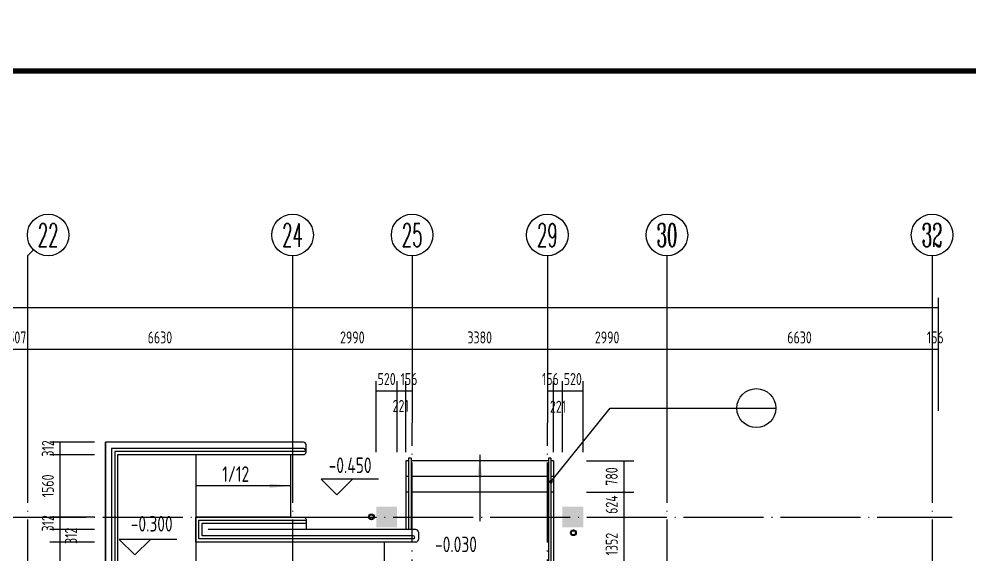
# Model space of a CAD drawing. Extents: x -726032 to 135930, y -151624 to 587044.
# Drawn here: x -666225 to -642451, y 573644 to 587044 of the extents above; entities that cross this region are included whole.
import ezdxf
from ezdxf.enums import TextEntityAlignment as Align

# ---------------------------------------------------------------- set-up
doc = ezdxf.new("R2010")
doc.units = 0
doc.header["$LTSCALE"] = 1000
doc.header["$MEASUREMENT"] = 0
doc.linetypes.add('DOTE', pattern=[2.42, 2, -0.2, 0.02, -0.2])
doc.layers.get('0').update_dxf_attribs({"linetype": 'CONTINUOUS'})
doc.layers.get('DEFPOINTS').update_dxf_attribs({"color": 1, "linetype": 'CONTINUOUS'})
for name, color, linetype in [('AXIS', 245, 'CONTINUOUS'), ('AXIS_TEXT', 7, 'CONTINUOUS'), ('COLUMN', 170, 'CONTINUOUS'), ('DOTE', 8, 'DOTE'), ('PUB_DIM', 245, 'CONTINUOUS'), ('PUB_TITLE', 1, 'CONTINUOUS'), ('STAIR', 42, 'CONTINUOUS'), ('引线', 213, 'CONTINUOUS'), ('雨水管', 20, 'CONTINUOUS')]:
    doc.layers.add(name, color=color, linetype=linetype)
doc.styles.add('COMPLEX', font='COMPLEX')
doc.styles.add('DIM_FONT', font='isocp.shx', dxfattribs={"width": 0.8})
doc.dimstyles.new('AXIS', dxfattribs={"dimtxt": 300, "dimasz": 1, "dimexe": 250, "dimexo": 300, "dimgap": 150, "dimtad": 1, "dimdec": 0, "dimzin": 0, "dimdsep": 46, "dimtxsty": 'DIM_FONT', "dimcen": 0.09, "dimse1": 1, "dimse2": 1, "dimclrt": 142, "dimadec": 0, "dimazin": 0, "dimtfac": 1, "dimtdec": 0, "dimtix": 1, "dimtmove": 2, "dimatfit": 3, "dimfxl": 1, "dimtolj": 1, "dimtzin": 0, "dimarcsym": 0})
doc.dimstyles.new('DIMA', dxfattribs={"dimtxt": 300, "dimasz": 1, "dimexe": 250, "dimexo": 300, "dimgap": 150, "dimtad": 1, "dimdec": 0, "dimzin": 0, "dimdsep": 46, "dimtxsty": 'DIM_FONT', "dimcen": 0.09, "dimse1": 1, "dimclrt": 142, "dimadec": 0, "dimazin": 0, "dimtfac": 1, "dimtdec": 0, "dimtix": 1, "dimtmove": 2, "dimatfit": 3, "dimfxl": 1, "dimtolj": 1, "dimtzin": 0, "dimarcsym": 0})
doc.dimstyles.new('DIMB', dxfattribs={"dimtxt": 300, "dimasz": 1, "dimexe": 250, "dimexo": 300, "dimgap": 150, "dimtad": 1, "dimdec": 0, "dimzin": 0, "dimdsep": 46, "dimtxsty": 'DIM_FONT', "dimcen": 0.09, "dimse2": 1, "dimclrt": 142, "dimadec": 0, "dimazin": 0, "dimtfac": 1, "dimtdec": 0, "dimtix": 1, "dimtmove": 2, "dimatfit": 3, "dimfxl": 1, "dimtolj": 1, "dimtzin": 0, "dimarcsym": 0})
doc.dimstyles.new('DIMN', dxfattribs={"dimtxt": 300, "dimasz": 1, "dimexe": 250, "dimexo": 300, "dimgap": 150, "dimtad": 1, "dimdec": 0, "dimzin": 0, "dimdsep": 46, "dimtxsty": 'DIM_FONT', "dimcen": 0.09, "dimclrt": 142, "dimadec": 0, "dimazin": 0, "dimtfac": 1, "dimtdec": 0, "dimtix": 1, "dimtmove": 2, "dimatfit": 3, "dimfxl": 1, "dimtolj": 1, "dimtzin": 0, "dimarcsym": 0})

# ---------------------------------------------------------------- blocks, each defined once
blk = doc.blocks.new('*D1459')
at = {"layer": 'DEFPOINTS', "color": 0, "transparency": 16777216}
for p in [(-652336, 575996), (-652336, 575216), (-651108, 575216)]:
    blk.add_point(p, dxfattribs=at)
at = {"layer": 'PUB_DIM', "color": 0, "lineweight": -2, "transparency": 16777216}
for p, q in [((-652036, 575996), (-650858, 575996)), ((-651108, 575995), (-651108, 575217)), ((-652036, 575216), (-650858, 575216))]:
    blk.add_line(p, q, dxfattribs=at)
at = {"layer": 'PUB_DIM', "color": 0, "transparency": 16777216}
for points in [[(-651109, 575995), (-651108, 575995), (-651108, 575996)], [(-651109, 575217), (-651108, 575217), (-651108, 575216)]]:
    blk.add_solid(points, dxfattribs=at)
at = {"layer": 'PUB_DIM', "color": 142, "transparency": 16777216, "insert": (-651408, 575606), "char_height": 300, "attachment_point": 5, "rotation": 90, "style": 'DIM_FONT'}
blk.add_mtext('\\A1;780', dxfattribs=at)
blk = doc.blocks.new('*D2700')
at = {"layer": 'DEFPOINTS', "color": 0, "transparency": 16777216}
for p in [(-652336, 574592), (-652336, 573240), (-651108, 573240)]:
    blk.add_point(p, dxfattribs=at)
at = {"layer": 'PUB_DIM', "color": 0, "lineweight": -2, "transparency": 16777216}
for p, q in [((-651108, 574591), (-651108, 573241)), ((-652036, 573240), (-650858, 573240))]:
    blk.add_line(p, q, dxfattribs=at)
at = {"layer": 'PUB_DIM', "color": 0, "transparency": 16777216}
for points in [[(-651109, 574591), (-651108, 574591), (-651108, 574592)], [(-651109, 573241), (-651108, 573241), (-651108, 573240)]]:
    blk.add_solid(points, dxfattribs=at)
at = {"layer": 'PUB_DIM', "color": 142, "transparency": 16777216, "insert": (-651408, 573916), "char_height": 300, "attachment_point": 5, "rotation": 90, "style": 'DIM_FONT'}
blk.add_mtext('\\A1;1352', dxfattribs=at)
blk = doc.blocks.new('*D3851')
at = {"layer": 'DEFPOINTS', "color": 0, "transparency": 16777216}
for p in [(-652336, 575216), (-652336, 574592), (-651108, 574592)]:
    blk.add_point(p, dxfattribs=at)
at = {"layer": 'PUB_DIM', "color": 0, "lineweight": -2, "transparency": 16777216}
for p, q in [((-652036, 575216), (-650858, 575216)), ((-651108, 575217), (-651108, 575218)), ((-651108, 575216), (-651108, 574592)), ((-651108, 574591), (-651108, 574590))]:
    blk.add_line(p, q, dxfattribs=at)
at = {"layer": 'PUB_DIM', "color": 0, "transparency": 16777216}
for points in [[(-651109, 575217), (-651108, 575217), (-651108, 575216)], [(-651109, 574591), (-651108, 574591), (-651108, 574592)]]:
    blk.add_solid(points, dxfattribs=at)
at = {"layer": 'PUB_DIM', "color": 142, "transparency": 16777216, "insert": (-651408, 574904), "char_height": 300, "attachment_point": 5, "rotation": 90, "style": 'DIM_FONT'}
blk.add_mtext('\\A1;624', dxfattribs=at)
blk = doc.blocks.new('*D3464')
at = {"layer": 'AXIS', "color": 0, "lineweight": -2, "transparency": 16777216}
blk.add_line((-650028, 578783), (-653016, 578783), dxfattribs=at)
at = {"layer": 'AXIS', "color": 0, "transparency": 16777216}
for points in [[(-653016, 578784), (-653016, 578783), (-653017, 578783)], [(-650028, 578784), (-650028, 578783), (-650027, 578783)]]:
    blk.add_solid(points, dxfattribs=at)
at = {"layer": 'DEFPOINTS', "color": 0, "transparency": 16777216}
for p in [(-653017, 578783), (-653017, 576952), (-650027, 576952)]:
    blk.add_point(p, dxfattribs=at)
at = {"layer": 'AXIS', "color": 142, "transparency": 16777216, "insert": (-651522, 579083), "char_height": 300, "attachment_point": 5, "style": 'DIM_FONT'}
blk.add_mtext('\\A1;2990', dxfattribs=at)
blk = doc.blocks.new('*D1462')
at = {"layer": 'AXIS', "color": 0, "lineweight": -2, "transparency": 16777216}
for p, q in [((-711920, 577252), (-711920, 580073)), ((-643241, 577252), (-643241, 580073)), ((-643242, 579823), (-711919, 579823))]:
    blk.add_line(p, q, dxfattribs=at)
at = {"layer": 'AXIS', "color": 0, "transparency": 16777216}
for points in [[(-711919, 579824), (-711919, 579823), (-711920, 579823)], [(-643242, 579824), (-643242, 579823), (-643241, 579823)]]:
    blk.add_solid(points, dxfattribs=at)
at = {"layer": 'DEFPOINTS', "color": 0, "transparency": 16777216}
for p in [(-711920, 579823), (-711920, 576952), (-643241, 576952)]:
    blk.add_point(p, dxfattribs=at)
at = {"layer": 'AXIS', "color": 142, "transparency": 16777216, "insert": (-677580, 580123), "char_height": 300, "attachment_point": 5, "style": 'DIM_FONT'}
blk.add_mtext('\\A1;68679', dxfattribs=at)
blk = doc.blocks.new('*D3477')
at = {"layer": 'AXIS', "color": 0, "lineweight": -2, "transparency": 16777216}
blk.add_line((-659388, 578783), (-666016, 578783), dxfattribs=at)
at = {"layer": 'AXIS', "color": 0, "transparency": 16777216}
for points in [[(-666016, 578784), (-666016, 578783), (-666017, 578783)], [(-659388, 578784), (-659388, 578783), (-659387, 578783)]]:
    blk.add_solid(points, dxfattribs=at)
at = {"layer": 'DEFPOINTS', "color": 0, "transparency": 16777216}
for p in [(-666017, 578783), (-666017, 576952), (-659387, 576952)]:
    blk.add_point(p, dxfattribs=at)
at = {"layer": 'AXIS', "color": 142, "transparency": 16777216, "insert": (-662702, 579083), "char_height": 300, "attachment_point": 5, "style": 'DIM_FONT'}
blk.add_mtext('\\A1;6630', dxfattribs=at)
blk = doc.blocks.new('*D3478')
at = {"layer": 'AXIS', "color": 0, "lineweight": -2, "transparency": 16777216}
for p, q in [((-666525, 578783), (-666526, 578783)), ((-666017, 578783), (-666524, 578783)), ((-666016, 578783), (-666015, 578783))]:
    blk.add_line(p, q, dxfattribs=at)
at = {"layer": 'AXIS', "color": 0, "transparency": 16777216}
for points in [[(-666525, 578784), (-666525, 578783), (-666524, 578783)], [(-666016, 578784), (-666016, 578783), (-666017, 578783)]]:
    blk.add_solid(points, dxfattribs=at)
at = {"layer": 'DEFPOINTS', "color": 0, "transparency": 16777216}
for p in [(-666524, 578783), (-666524, 576952), (-666017, 576952)]:
    blk.add_point(p, dxfattribs=at)
at = {"layer": 'AXIS', "color": 142, "transparency": 16777216, "insert": (-666270, 579083), "char_height": 300, "attachment_point": 5, "style": 'DIM_FONT'}
blk.add_mtext('\\A1;507', dxfattribs=at)
blk = doc.blocks.new('*D1540')
at = {"layer": 'DEFPOINTS', "color": 0, "transparency": 16777216}
for p in [(-664041, 576464), (-665204, 576152), (-664041, 576152)]:
    blk.add_point(p, dxfattribs=at)
at = {"layer": 'PUB_DIM', "color": 0, "lineweight": -2, "transparency": 16777216}
for p, q in [((-664341, 576464), (-665454, 576464)), ((-665204, 576465), (-665204, 576466)), ((-665204, 576464), (-665204, 576152)), ((-664341, 576152), (-665454, 576152)), ((-665204, 576151), (-665204, 576150))]:
    blk.add_line(p, q, dxfattribs=at)
at = {"layer": 'PUB_DIM', "color": 0, "transparency": 16777216}
for points in [[(-665204, 576465), (-665204, 576465), (-665204, 576464)], [(-665204, 576151), (-665204, 576151), (-665204, 576152)]]:
    blk.add_solid(points, dxfattribs=at)
at = {"layer": 'PUB_DIM', "color": 142, "transparency": 16777216, "insert": (-665504, 576308), "char_height": 300, "attachment_point": 5, "rotation": 90, "style": 'DIM_FONT'}
blk.add_mtext('\\A1;312', dxfattribs=at)
blk = doc.blocks.new('*D1548')
at = {"layer": 'DEFPOINTS', "color": 0, "transparency": 16777216}
for p in [(-664041, 574280), (-665204, 573968), (-664041, 573968)]:
    blk.add_point(p, dxfattribs=at)
at = {"layer": 'PUB_DIM', "color": 0, "lineweight": -2, "transparency": 16777216}
for p, q in [((-664341, 574280), (-665454, 574280)), ((-665204, 574279), (-665204, 573969)), ((-664341, 573968), (-665454, 573968))]:
    blk.add_line(p, q, dxfattribs=at)
at = {"layer": 'PUB_DIM', "color": 0, "transparency": 16777216}
for points in [[(-665204, 574279), (-665204, 574279), (-665204, 574280)], [(-665204, 573969), (-665204, 573969), (-665204, 573968)]]:
    blk.add_solid(points, dxfattribs=at)
at = {"layer": 'PUB_DIM', "color": 142, "transparency": 16777216, "insert": (-664926, 574124), "char_height": 300, "attachment_point": 5, "rotation": 90, "style": 'DIM_FONT'}
blk.add_mtext('\\A1;312', dxfattribs=at)
blk = doc.blocks.new('*D1551')
at = {"layer": 'DEFPOINTS', "color": 0, "transparency": 16777216}
for p in [(-664041, 573968), (-665204, 572408), (-664041, 572408)]:
    blk.add_point(p, dxfattribs=at)
at = {"layer": 'PUB_DIM', "color": 0, "lineweight": -2, "transparency": 16777216}
for p, q in [((-664341, 573968), (-665454, 573968)), ((-665204, 573967), (-665204, 572409)), ((-664341, 572408), (-665454, 572408))]:
    blk.add_line(p, q, dxfattribs=at)
at = {"layer": 'PUB_DIM', "color": 0, "transparency": 16777216}
for points in [[(-665204, 573967), (-665204, 573967), (-665204, 573968)], [(-665204, 572409), (-665204, 572409), (-665204, 572408)]]:
    blk.add_solid(points, dxfattribs=at)
at = {"layer": 'PUB_DIM', "color": 142, "transparency": 16777216, "insert": (-665504, 573188), "char_height": 300, "attachment_point": 5, "rotation": 90, "style": 'DIM_FONT'}
blk.add_mtext('\\A1;1560', dxfattribs=at)
blk = doc.blocks.new('*D1552')
at = {"layer": 'DEFPOINTS', "color": 0, "transparency": 16777216}
for p in [(-664041, 574592), (-665204, 574280), (-664041, 574280)]:
    blk.add_point(p, dxfattribs=at)
at = {"layer": 'PUB_DIM', "color": 0, "lineweight": -2, "transparency": 16777216}
for p, q in [((-664341, 574592), (-665454, 574592)), ((-665204, 574593), (-665204, 574594)), ((-665204, 574592), (-665204, 574280)), ((-664341, 574280), (-665454, 574280)), ((-665204, 574279), (-665204, 574278))]:
    blk.add_line(p, q, dxfattribs=at)
at = {"layer": 'PUB_DIM', "color": 0, "transparency": 16777216}
for points in [[(-665204, 574593), (-665204, 574593), (-665204, 574592)], [(-665204, 574279), (-665204, 574279), (-665204, 574280)]]:
    blk.add_solid(points, dxfattribs=at)
at = {"layer": 'PUB_DIM', "color": 142, "transparency": 16777216, "insert": (-665504, 574436), "char_height": 300, "attachment_point": 5, "rotation": 90, "style": 'DIM_FONT'}
blk.add_mtext('\\A1;312', dxfattribs=at)
blk = doc.blocks.new('*D1553')
at = {"layer": 'DEFPOINTS', "color": 0, "transparency": 16777216}
for p in [(-664041, 576152), (-665204, 574592), (-664041, 574592)]:
    blk.add_point(p, dxfattribs=at)
at = {"layer": 'PUB_DIM', "color": 0, "lineweight": -2, "transparency": 16777216}
for p, q in [((-664341, 576152), (-665454, 576152)), ((-665204, 576151), (-665204, 574593)), ((-664341, 574592), (-665454, 574592))]:
    blk.add_line(p, q, dxfattribs=at)
at = {"layer": 'PUB_DIM', "color": 0, "transparency": 16777216}
for points in [[(-665204, 576151), (-665204, 576151), (-665204, 576152)], [(-665204, 574593), (-665204, 574593), (-665204, 574592)]]:
    blk.add_solid(points, dxfattribs=at)
at = {"layer": 'PUB_DIM', "color": 142, "transparency": 16777216, "insert": (-665504, 575372), "char_height": 300, "attachment_point": 5, "rotation": 90, "style": 'DIM_FONT'}
blk.add_mtext('\\A1;1560', dxfattribs=at)
blk = doc.blocks.new('*D1564')
at = {"layer": 'DEFPOINTS', "color": 0, "transparency": 16777216}
for p in [(-652640, 577743), (-652640, 575912), (-652120, 575912)]:
    blk.add_point(p, dxfattribs=at)
at = {"layer": 'PUB_DIM', "color": 0, "lineweight": -2, "transparency": 16777216}
for p, q in [((-652640, 576212), (-652640, 577993)), ((-652120, 576212), (-652120, 577993)), ((-652641, 577743), (-652642, 577743)), ((-652120, 577743), (-652640, 577743)), ((-652119, 577743), (-652118, 577743))]:
    blk.add_line(p, q, dxfattribs=at)
at = {"layer": 'PUB_DIM', "color": 0, "transparency": 16777216}
for points in [[(-652641, 577744), (-652641, 577743), (-652640, 577743)], [(-652119, 577744), (-652119, 577743), (-652120, 577743)]]:
    blk.add_solid(points, dxfattribs=at)
at = {"layer": 'PUB_DIM', "color": 142, "transparency": 16777216, "insert": (-652380, 578043), "char_height": 300, "attachment_point": 5, "style": 'DIM_FONT'}
blk.add_mtext('\\A1;520', dxfattribs=at)
blk = doc.blocks.new('_ARROW')
blk.add_solid([(0, 0), (-1, 0.1), (-1, -0.1)])
blk = doc.blocks.new('*D3480')
at = {"layer": 'AXIS', "color": 0, "lineweight": -2, "transparency": 16777216}
blk.add_line((-656398, 578783), (-659386, 578783), dxfattribs=at)
at = {"layer": 'AXIS', "color": 0, "transparency": 16777216}
for points in [[(-659386, 578784), (-659386, 578783), (-659387, 578783)], [(-656398, 578784), (-656398, 578783), (-656397, 578783)]]:
    blk.add_solid(points, dxfattribs=at)
at = {"layer": 'DEFPOINTS', "color": 0, "transparency": 16777216}
for p in [(-659387, 578783), (-659387, 576952), (-656397, 576952)]:
    blk.add_point(p, dxfattribs=at)
at = {"layer": 'AXIS', "color": 142, "transparency": 16777216, "insert": (-657892, 579083), "char_height": 300, "attachment_point": 5, "style": 'DIM_FONT'}
blk.add_mtext('\\A1;2990', dxfattribs=at)
blk = doc.blocks.new('*D1565')
at = {"layer": 'DEFPOINTS', "color": 0, "transparency": 16777216}
for p in [(-656774, 577743), (-656774, 575912), (-656553, 575912)]:
    blk.add_point(p, dxfattribs=at)
at = {"layer": 'PUB_DIM', "color": 0, "lineweight": -2, "transparency": 16777216}
for p, q in [((-656774, 576212), (-656774, 577993)), ((-656553, 576212), (-656553, 577993)), ((-656775, 577743), (-656776, 577743)), ((-656553, 577743), (-656774, 577743)), ((-656552, 577743), (-656551, 577743))]:
    blk.add_line(p, q, dxfattribs=at)
at = {"layer": 'PUB_DIM', "color": 0, "transparency": 16777216}
for points in [[(-656775, 577744), (-656775, 577743), (-656774, 577743)], [(-656552, 577744), (-656552, 577743), (-656553, 577743)]]:
    blk.add_solid(points, dxfattribs=at)
at = {"layer": 'PUB_DIM', "color": 142, "transparency": 16777216, "insert": (-656683, 577370), "char_height": 300, "attachment_point": 5, "style": 'DIM_FONT'}
blk.add_mtext('\\A1;221', dxfattribs=at)
blk = doc.blocks.new('*D1566')
at = {"layer": 'DEFPOINTS', "color": 0, "transparency": 16777216}
for p in [(-657294, 577743), (-657294, 575912), (-656774, 575912)]:
    blk.add_point(p, dxfattribs=at)
at = {"layer": 'PUB_DIM', "color": 0, "lineweight": -2, "transparency": 16777216}
for p, q in [((-657294, 576212), (-657294, 577993)), ((-656774, 576212), (-656774, 577993)), ((-657295, 577743), (-657296, 577743)), ((-656774, 577743), (-657294, 577743)), ((-656773, 577743), (-656772, 577743))]:
    blk.add_line(p, q, dxfattribs=at)
at = {"layer": 'PUB_DIM', "color": 0, "transparency": 16777216}
for points in [[(-657295, 577744), (-657295, 577743), (-657294, 577743)], [(-656773, 577744), (-656773, 577743), (-656774, 577743)]]:
    blk.add_solid(points, dxfattribs=at)
at = {"layer": 'PUB_DIM', "color": 142, "transparency": 16777216, "insert": (-657034, 578043), "char_height": 300, "attachment_point": 5, "style": 'DIM_FONT'}
blk.add_mtext('\\A1;520', dxfattribs=at)
blk = doc.blocks.new('*D2755')
at = {"layer": 'DEFPOINTS', "color": 0, "transparency": 16777216}
for p in [(-656553, 577743), (-656553, 575912), (-656397, 575912)]:
    blk.add_point(p, dxfattribs=at)
at = {"layer": 'PUB_DIM', "color": 0, "lineweight": -2, "transparency": 16777216}
for p, q in [((-656553, 576212), (-656553, 577993)), ((-656554, 577743), (-656555, 577743)), ((-656397, 577743), (-656553, 577743)), ((-656396, 577743), (-656395, 577743))]:
    blk.add_line(p, q, dxfattribs=at)
at = {"layer": 'PUB_DIM', "color": 0, "transparency": 16777216}
for points in [[(-656554, 577744), (-656554, 577743), (-656553, 577743)], [(-656396, 577744), (-656396, 577743), (-656397, 577743)]]:
    blk.add_solid(points, dxfattribs=at)
at = {"layer": 'PUB_DIM', "color": 142, "transparency": 16777216, "insert": (-656475, 578043), "char_height": 300, "attachment_point": 5, "style": 'DIM_FONT'}
blk.add_mtext('\\A1;156', dxfattribs=at)
blk = doc.blocks.new('*D3481')
at = {"layer": 'AXIS', "color": 0, "lineweight": -2, "transparency": 16777216}
blk.add_line((-653018, 578783), (-656396, 578783), dxfattribs=at)
at = {"layer": 'AXIS', "color": 0, "transparency": 16777216}
for points in [[(-656396, 578784), (-656396, 578783), (-656397, 578783)], [(-653018, 578784), (-653018, 578783), (-653017, 578783)]]:
    blk.add_solid(points, dxfattribs=at)
at = {"layer": 'DEFPOINTS', "color": 0, "transparency": 16777216}
for p in [(-656397, 578783), (-656397, 576952), (-653017, 576952)]:
    blk.add_point(p, dxfattribs=at)
at = {"layer": 'AXIS', "color": 142, "transparency": 16777216, "insert": (-654707, 579083), "char_height": 300, "attachment_point": 5, "style": 'DIM_FONT'}
blk.add_mtext('\\A1;3380', dxfattribs=at)
blk = doc.blocks.new('*D1583')
at = {"layer": 'DEFPOINTS', "color": 0, "transparency": 16777216}
for p in [(-652861, 577743), (-652861, 575912), (-652640, 575912)]:
    blk.add_point(p, dxfattribs=at)
at = {"layer": 'PUB_DIM', "color": 0, "lineweight": -2, "transparency": 16777216}
for p, q in [((-652861, 576212), (-652861, 577993)), ((-652640, 576212), (-652640, 577993)), ((-652862, 577743), (-652863, 577743)), ((-652640, 577743), (-652861, 577743)), ((-652639, 577743), (-652638, 577743))]:
    blk.add_line(p, q, dxfattribs=at)
at = {"layer": 'PUB_DIM', "color": 0, "transparency": 16777216}
for points in [[(-652862, 577744), (-652862, 577743), (-652861, 577743)], [(-652639, 577744), (-652639, 577743), (-652640, 577743)]]:
    blk.add_solid(points, dxfattribs=at)
at = {"layer": 'PUB_DIM', "color": 142, "transparency": 16777216, "insert": (-652751, 577351), "char_height": 300, "attachment_point": 5, "style": 'DIM_FONT'}
blk.add_mtext('\\A1;221', dxfattribs=at)
blk = doc.blocks.new('*D3871')
at = {"layer": 'DEFPOINTS', "color": 0, "transparency": 16777216}
for p in [(-653017, 577743), (-653017, 575912), (-652861, 575912)]:
    blk.add_point(p, dxfattribs=at)
at = {"layer": 'PUB_DIM', "color": 0, "lineweight": -2, "transparency": 16777216}
for p, q in [((-652861, 576212), (-652861, 577993)), ((-653018, 577743), (-653019, 577743)), ((-652861, 577743), (-653017, 577743)), ((-652860, 577743), (-652859, 577743))]:
    blk.add_line(p, q, dxfattribs=at)
at = {"layer": 'PUB_DIM', "color": 0, "transparency": 16777216}
for points in [[(-653018, 577744), (-653018, 577743), (-653017, 577743)], [(-652860, 577744), (-652860, 577743), (-652861, 577743)]]:
    blk.add_solid(points, dxfattribs=at)
at = {"layer": 'PUB_DIM', "color": 142, "transparency": 16777216, "insert": (-652939, 578043), "char_height": 300, "attachment_point": 5, "style": 'DIM_FONT'}
blk.add_mtext('\\A1;156', dxfattribs=at)
blk = doc.blocks.new('_AXISO2')
blk.add_line((0.354, 0.146), (0.5, 0))
blk.add_circle((0, 0.5), 0.5)
at = {"layer": 'AXIS_TEXT', "style": 'COMPLEX', "width": 1.041667}
blk.add_attdef('A', text='', height=0.56, dxfattribs=at).set_placement((-0.25, 0.22), (0.25, 0.22), align=Align.FIT)
blk = doc.blocks.new('_AXISO')
blk.add_circle((0, 0), 0.5)
at = {"layer": 'AXIS_TEXT', "style": 'COMPLEX', "width": 1.041667}
blk.add_attdef('A', text='', height=0.56, dxfattribs=at).set_placement((-0.25, -0.28), (0.25, -0.28), align=Align.FIT)
blk = doc.blocks.new('*D3482')
at = {"layer": 'AXIS', "color": 0, "lineweight": -2, "transparency": 16777216}
for p, q in [((-643398, 578783), (-643399, 578783)), ((-643241, 578783), (-643397, 578783)), ((-643240, 578783), (-643239, 578783))]:
    blk.add_line(p, q, dxfattribs=at)
at = {"layer": 'AXIS', "color": 0, "transparency": 16777216}
for points in [[(-643398, 578784), (-643398, 578783), (-643397, 578783)], [(-643240, 578784), (-643240, 578783), (-643241, 578783)]]:
    blk.add_solid(points, dxfattribs=at)
at = {"layer": 'DEFPOINTS', "color": 0, "transparency": 16777216}
for p in [(-643397, 578783), (-643397, 576952), (-643241, 576952)]:
    blk.add_point(p, dxfattribs=at)
at = {"layer": 'AXIS', "color": 142, "transparency": 16777216, "insert": (-643319, 579083), "char_height": 300, "attachment_point": 5, "style": 'DIM_FONT'}
blk.add_mtext('\\A1;156', dxfattribs=at)
blk = doc.blocks.new('*D3483')
at = {"layer": 'AXIS', "color": 0, "lineweight": -2, "transparency": 16777216}
blk.add_line((-643398, 578783), (-650026, 578783), dxfattribs=at)
at = {"layer": 'AXIS', "color": 0, "transparency": 16777216}
for points in [[(-650026, 578784), (-650026, 578783), (-650027, 578783)], [(-643398, 578784), (-643398, 578783), (-643397, 578783)]]:
    blk.add_solid(points, dxfattribs=at)
at = {"layer": 'DEFPOINTS', "color": 0, "transparency": 16777216}
for p in [(-650027, 578783), (-650027, 576952), (-643397, 576952)]:
    blk.add_point(p, dxfattribs=at)
at = {"layer": 'AXIS', "color": 142, "transparency": 16777216, "insert": (-646712, 579083), "char_height": 300, "attachment_point": 5, "style": 'DIM_FONT'}
blk.add_mtext('\\A1;6630', dxfattribs=at)

msp = doc.modelspace()

# ---------------------------------------------------------------- linework, layer by layer
at = {"layer": 'AXIS'}
for p, q in [((-666016.9, 581123.4), (-666016.9, 576952)), ((-659386.9, 581123.4), (-659386.9, 576952)), ((-656396.9, 581123.4), (-656396.9, 576952)), ((-653016.9, 581123.4), (-653016.9, 576952)), ((-650026.9, 581123.4), (-650026.9, 576952)), ((-643396.9, 581123.4), (-643396.9, 576952))]:
    msp.add_line(p, q, dxfattribs=at)
at = {"layer": 'COLUMN'}
for points in [[(-657294.2, 574852.4), (-657294.2, 574332.4), (-656774.2, 574852.4), (-656774.2, 574332.4)], [(-652640.2, 574332.4), (-652640.2, 574852.4), (-652120.2, 574332.4), (-652120.2, 574852.4)]]:
    msp.add_solid(points, dxfattribs=at)
at = {"layer": 'DOTE'}
for p, q in [((-666016.9, 576952), (-666016.9, 546480.4)), ((-659386.9, 576952), (-659386.9, 546480.4)), ((-656396.9, 561852.4), (-656396.9, 576952)), ((-653016.9, 561852.4), (-653016.9, 576952)), ((-650026.9, 576952), (-650026.9, 546480.4)), ((-643396.9, 576952), (-643396.9, 546480.4)), ((-712529.2, 574592.4), (-642897.4, 574592.4))]:
    msp.add_line(p, q, dxfattribs=at)
at = {"layer": 'PUB_DIM'}
for p, q in [((-657236.5, 575537.9), (-658668.3, 575537.9)), ((-658278.3, 575147.9), (-658668.3, 575537.9)), ((-657888.3, 575537.9), (-658278.3, 575147.9)), ((-662277, 574035.4), (-663718.2, 574035.4)), ((-663328.2, 573645.4), (-663718.2, 574035.4)), ((-662938.2, 574035.4), (-663328.2, 573645.4))]:
    msp.add_line(p, q, dxfattribs=at)
for points in [[(-654707.1, 576151.4), (-654707.1, 574492.7)], [(-659438.9, 575372.4), (-661804.9, 575372.4)]]:
    msp.add_lwpolyline(points, dxfattribs=at)
at = {"layer": 'PUB_TITLE'}
for points, const_width in [([(-726032.4, 532443.9), (-629442.4, 532443.9), (-629442.4, 587043.9), (-726032.4, 587043.9)], 0.234), ([(-723432.4, 533743.9), (-630742.4, 533743.9), (-630742.4, 585743.9), (-723432.4, 585743.9)], 130)]:
    msp.add_lwpolyline(points, close=True, dxfattribs=dict(at, const_width=const_width))
at = {"layer": 'STAIR'}
for p, q in [((-664066.9, 572096.4), (-664066.9, 576464.4)), ((-659105.1, 576308.4), (-663910.9, 576308.4)), ((-663910.9, 576308.4), (-663910.9, 572252.4)), ((-659105.1, 576230.4), (-663832.9, 576230.4)), ((-663832.9, 576230.4), (-663832.9, 572330.4)), ((-663754.9, 572408.4), (-663754.9, 576152.4)), ((-661804.9, 576152.4), (-661804.9, 572408.4)), ((-659438.9, 576152.4), (-659438.9, 574592.4)), ((-656423.2, 576061.4), (-656488.2, 576061.4)), ((-656488.2, 576061.4), (-656488.2, 574280.4)), ((-656423.2, 576061.4), (-656423.2, 574280.4)), ((-652925.9, 576061.4), (-652990.9, 576061.4)), ((-652990.9, 576061.4), (-652990.9, 572408.4)), ((-652925.9, 576061.4), (-652925.9, 572408.4)), ((-656553.2, 575996.4), (-656553.2, 574280.4)), ((-656488.2, 575996.4), (-656553.2, 575996.4)), ((-652990.9, 575996.4), (-656423.2, 575996.4)), ((-652860.9, 575996.4), (-652925.9, 575996.4)), ((-652860.9, 575996.4), (-652860.9, 572408.4)), ((-656488.2, 575606.4), (-656553.2, 575606.4)), ((-652990.9, 575606.4), (-656423.2, 575606.4)), ((-652860.9, 575606.4), (-652925.9, 575606.4)), ((-656488.2, 575216.4), (-656553.2, 575216.4)), ((-652990.9, 575216.4), (-656423.2, 575216.4)), ((-652860.9, 575216.4), (-652925.9, 575216.4)), ((-659438.9, 574592.4), (-661804.9, 574592.4)), ((-661726.9, 574046.4), (-661726.9, 574514.4)), ((-661726.9, 574514.4), (-659048.9, 574514.4)), ((-661648.9, 574124.4), (-661648.9, 574436.4)), ((-661648.9, 574436.4), (-659048.9, 574436.4)), ((-656305.7, 574280.4), (-661492.9, 574280.4)), ((-656240.7, 574215.4), (-656240.7, 574033.4)), ((-656305.7, 573968.4), (-661804.9, 573968.4)), ((-656370.9, 574046.4), (-661726.9, 574046.4)), ((-656370.9, 574124.4), (-661648.9, 574124.4)), ((-657098.9, 573968.4), (-657098.9, 572408.4))]:
    msp.add_line(p, q, dxfattribs=at)
for points in [[(-663754.9, 576152.4), (-659113.9, 576152.4, 0.4142136), (-659048.9, 576217.4), (-659048.9, 576399.4, 0.4142136), (-659113.9, 576464.4), (-664066.9, 576464.4), (-664066.9, 572096.4), (-656656.9, 572096.4)], [(-656552.9, 573968.4), (-661804.9, 573968.4), (-661804.9, 574592.4), (-659113.9, 574592.4, -0.4142136), (-659048.9, 574527.4), (-659048.9, 574280.4)]]:
    msp.add_lwpolyline(points, format="xyb", dxfattribs=at)
for centre, radius, start, end in [((-659105.1, 576269.4), 39, 270, 90), ((-656305.7, 574215.4), 65, 0.00629, 90), ((-656370.9, 574085.4), 39, 270, 90), ((-656305.7, 574033.4), 65, 270, 0.00629)]:
    msp.add_arc(centre, radius, start, end, dxfattribs=at)
at = {"layer": '引线'}
msp.add_lwpolyline([(-652925.9, 575475.6), (-651447.6, 577315.7), (-647303.7, 577315.7)], dxfattribs=at)
at = {"layer": '引线', "const_width": 45.2}
msp.add_lwpolyline([(-652948.8, 575475.6, 1), (-652903, 575475.6, 1)], format="xyb", close=True, dxfattribs=at)
at = {"layer": '引线'}
msp.add_circle((-647791.2, 577315.7), 487.5, dxfattribs=at)
at = {"layer": '雨水管'}
for centre, radius in [((-657414.6, 574594.9), 71.5), ((-657414.6, 574594.9), 52), ((-652365.8, 574198.8), 71.5), ((-652365.8, 574198.8), 52)]:
    msp.add_circle(centre, radius, dxfattribs=at)

# ---------------------------------------------------------------- block references
at = {"layer": 'AXIS'}
ref = msp.add_blockref('_AXISO2', (-666016.9, 581643.4), dxfattribs=dict(at, xscale=1040, yscale=1040, zscale=1040, rotation=270))
ref.add_attrib('A', '22', dxfattribs={"layer": 'AXIS_TEXT', "height": 582.4, "style": 'COMPLEX', "width": 0.551471}).set_placement((-665756.9, 581352.2), (-665236.9, 581352.2), align=Align.FIT)
ref = msp.add_blockref('_AXISO', (-659386.9, 581643.4), dxfattribs=dict(at, xscale=1040, yscale=1040, zscale=1040))
ref.add_attrib('A', '24', dxfattribs={"layer": 'AXIS_TEXT', "height": 582.4, "style": 'COMPLEX', "width": 0.520833}).set_placement((-659646.9, 581352.2), (-659126.9, 581352.2), align=Align.FIT)
ref = msp.add_blockref('_AXISO', (-656396.9, 581643.4), dxfattribs=dict(at, xscale=1040, yscale=1040, zscale=1040))
ref.add_attrib('A', '25', dxfattribs={"layer": 'AXIS_TEXT', "height": 582.4, "style": 'COMPLEX', "width": 0.551471}).set_placement((-656656.9, 581352.2), (-656136.9, 581352.2), align=Align.FIT)
ref = msp.add_blockref('_AXISO', (-653016.9, 581643.4), dxfattribs=dict(at, xscale=1040, yscale=1040, zscale=1040))
ref.add_attrib('A', '29', dxfattribs={"layer": 'AXIS_TEXT', "height": 582.4, "style": 'COMPLEX', "width": 0.551471}).set_placement((-653276.9, 581352.2), (-652756.9, 581352.2), align=Align.FIT)
ref = msp.add_blockref('_AXISO', (-650026.9, 581643.4), dxfattribs=dict(at, xscale=1040, yscale=1040, zscale=1040))
ref.add_attrib('A', '30', dxfattribs={"layer": 'AXIS_TEXT', "height": 582.4, "style": 'COMPLEX', "width": 0.568182}).set_placement((-650286.9, 581352.2), (-649766.9, 581352.2), align=Align.FIT)
ref = msp.add_blockref('_AXISO', (-643396.9, 581643.4), dxfattribs=dict(at, xscale=1040, yscale=1040, zscale=1040))
ref.add_attrib('A', '32', dxfattribs={"layer": 'AXIS_TEXT', "height": 582.4, "style": 'COMPLEX', "width": 0.568182}).set_placement((-643656.9, 581352.2), (-643136.9, 581352.2), align=Align.FIT)
at = {"layer": 'PUB_DIM', "xscale": 520, "yscale": 520, "zscale": 520, "rotation": 90}
msp.add_blockref('_ARROW', (-654707.1, 576151.4), dxfattribs=at)
at = {"layer": 'PUB_DIM', "xscale": 520, "yscale": 520, "zscale": 520}
msp.add_blockref('_ARROW', (-659438.9, 575372.4), dxfattribs=at)

# ---------------------------------------------------------------- texts
at = {"layer": 'PUB_DIM', "style": 'DIM_FONT', "width": 0.8}
for s, p in [('-0.450', (-657947.4, 575888)), ('1/12', (-660806.9, 575667.4)), ('-0.300', (-662907.7, 574425.4)), ('-0.030', (-655300.5, 573910.2))]:
    msp.add_text(s, height=390, dxfattribs=at).set_placement(p, align=Align.MIDDLE)

# ---------------------------------------------------------------- dimensions: what is measured, and where the dimension line sits
at = {"layer": 'AXIS'}
for p1, p2, distance, dimstyle, picture, middle in [((-643240.9, 576952), (-711919.9, 576952), -2871.4, 'DIMN', '*D1462', (-677580.4, 580123.4)), ((-650026.9, 576952), (-653016.9, 576952), -1831.4, 'AXIS', '*D3464', (-651521.9, 579083.4)), ((-643396.9, 576952), (-650026.9, 576952), -1831.4, 'AXIS', '*D3483', (-646711.9, 579083.4)), ((-643240.9, 576952), (-643396.9, 576952), -1831.4, 'AXIS', '*D3482', (-643318.9, 579083.4))]:
    dim = msp.add_aligned_dim(p1=p1, p2=p2, distance=distance, dimstyle=dimstyle, dxfattribs=at)
    dim.commit()
    dim.dimension.update_dxf_attribs({"geometry": picture, "text_midpoint": middle})
for base, p1, p2, picture, middle in [((-666523.9, 578783.4), (-666016.9, 576952), (-666523.9, 576952), '*D3478', (-666270.4, 579083.4)), ((-666016.9, 578783.4), (-659386.9, 576952), (-666016.9, 576952), '*D3477', (-662701.9, 579083.4)), ((-659386.9, 578783.4), (-656396.9, 576952), (-659386.9, 576952), '*D3480', (-657891.9, 579083.4)), ((-656396.9, 578783.4), (-653016.9, 576952), (-656396.9, 576952), '*D3481', (-654706.9, 579083.4))]:
    dim = msp.add_linear_dim(base=base, p1=p1, p2=p2, dimstyle='AXIS', dxfattribs=at)
    dim.commit()
    dim.dimension.update_dxf_attribs({"geometry": picture, "text_midpoint": middle})
at = {"layer": 'PUB_DIM'}
for base, p1, p2, dimstyle, picture, middle in [((-657294.2, 577743.4), (-656774.2, 575912), (-657294.2, 575912), 'DIMN', '*D1566', (-657034.2, 578043.4)), ((-656553.2, 577743.4), (-656396.9, 575912), (-656553.2, 575912), 'DIMA', '*D2755', (-656475.1, 578043.4)), ((-653016.9, 577743.4), (-652860.9, 575912), (-653016.9, 575912), 'DIMB', '*D3871', (-652938.9, 578043.4)), ((-652640.2, 577743.4), (-652120.2, 575912), (-652640.2, 575912), 'DIMN', '*D1564', (-652380.2, 578043.4))]:
    dim = msp.add_linear_dim(base=base, p1=p1, p2=p2, dimstyle=dimstyle, dxfattribs=at)
    dim.commit()
    dim.dimension.update_dxf_attribs({"geometry": picture, "text_midpoint": middle})
for base, p1, p2, picture, middle in [((-656774.2, 577743.4), (-656553.2, 575912), (-656774.2, 575912), '*D1565', (-656683.2, 577370.2)), ((-652860.9, 577743.4), (-652640.2, 575912), (-652860.9, 575912), '*D1583', (-652750.6, 577350.9))]:
    dim = msp.add_linear_dim(base=base, p1=p1, p2=p2, dimstyle='DIMN', dxfattribs=at)
    dim.commit()
    dim.dimension.update_dxf_attribs({"geometry": picture, "text_midpoint": middle, "dimtype": 160})
for base, p1, p2, dimstyle, picture, middle in [((-665204, 576152.4), (-664040.9, 576464.4), (-664040.9, 576152.4), 'DIMN', '*D1540', (-665504, 576308.4)), ((-665204, 574592.4), (-664040.9, 576152.4), (-664040.9, 574592.4), 'DIMN', '*D1553', (-665504, 575372.4)), ((-651108.4, 575216.4), (-652336.3, 575996.4), (-652336.3, 575216.4), 'DIMN', '*D1459', (-651408.4, 575606.4)), ((-651108.4, 574592.4), (-652336.3, 575216.4), (-652336.3, 574592.4), 'DIMB', '*D3851', (-651408.4, 574904.4)), ((-665204, 574280.4), (-664040.9, 574592.4), (-664040.9, 574280.4), 'DIMN', '*D1552', (-665504, 574436.4)), ((-651108.4, 573240.4), (-652336.3, 574592.4), (-652336.3, 573240.4), 'DIMA', '*D2700', (-651408.4, 573916.4)), ((-665204, 572408.4), (-664040.9, 573968.4), (-664040.9, 572408.4), 'DIMN', '*D1551', (-665504, 573188.4))]:
    dim = msp.add_linear_dim(base=base, p1=p1, p2=p2, angle=90, dimstyle=dimstyle, dxfattribs=at)
    dim.commit()
    dim.dimension.update_dxf_attribs({"geometry": picture, "text_midpoint": middle})
dim = msp.add_linear_dim(base=(-665204, 573968.4), p1=(-664040.9, 574280.4), p2=(-664040.9, 573968.4), angle=90, dimstyle='DIMN', dxfattribs=at)
dim.commit()
dim.dimension.update_dxf_attribs({"geometry": '*D1548', "text_midpoint": (-664925.6, 574124.4), "dimtype": 160})

doc.saveas('drawing.dxf')
